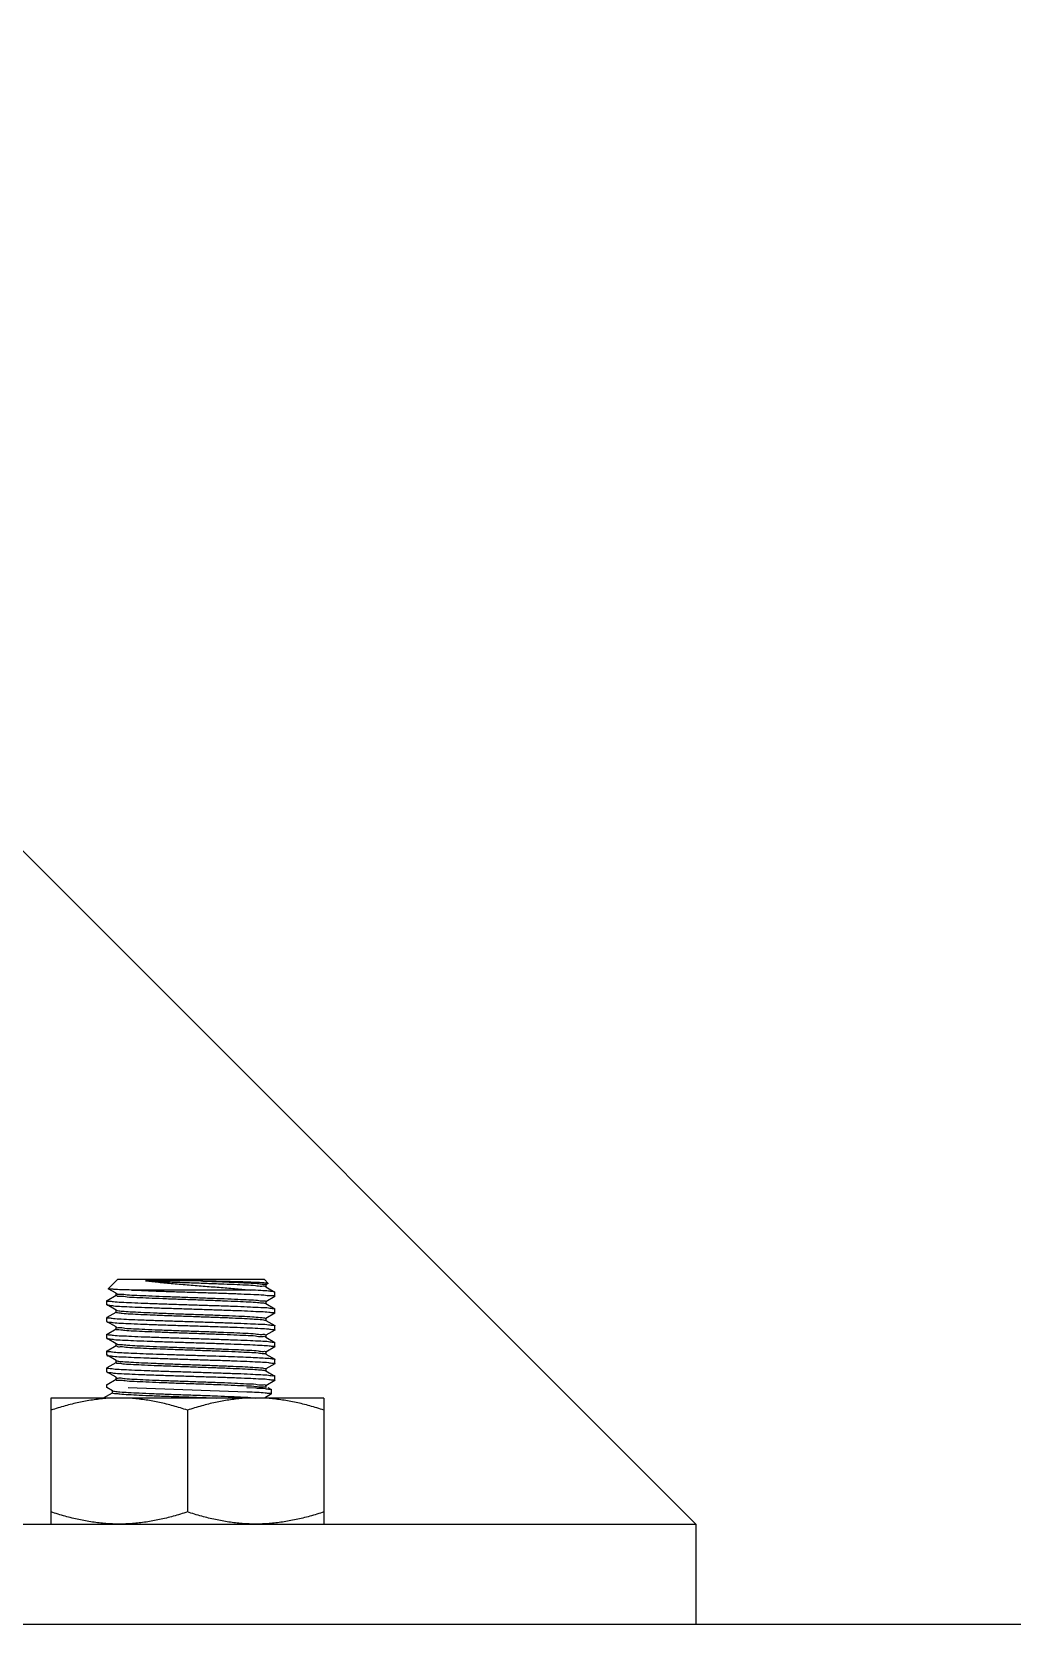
# Model space of a CAD drawing. Extents: x 815029915 to 815825525, y 579155098 to 579748855.
# Drawn here: x 815613900 to 815614258, y 579328464 to 579329044 of the extents above; entities that cross this region are included whole.
import ezdxf

# ---------------------------------------------------------------- set-up
doc = ezdxf.new("R2010")
doc.units = 0
doc.header["$LTSCALE"] = 100
doc.header["$MEASUREMENT"] = 0
doc.layers.add('02___PRT_ALL_AXES', color=7, linetype='Continuous')

msp = doc.modelspace()

# ---------------------------------------------------------------- linework, layer by layer
at = {"color": 0}
for p, q in [((815614142.29, 579328500.61), (815613598.74, 579329044.15)), ((815613598.74, 579328500.61), (815614142.29, 579328500.61)), ((815614142.29, 579328500.61), (815614142.29, 579328464.15))]:
    msp.add_line(p, q, dxfattribs=at)
at = {"color": 0, "linetype": 'Continuous'}
for p, q in [((815613931.57, 579328589.67), (815613928.22, 579328586.33)), ((815613985.13, 579328589.67), (815613931.57, 579328589.67)), ((815613961.99, 579328589.16), (815613941.8, 579328589.16)), ((815613985.13, 579328589.67), (815613986.53, 579328588.27)), ((815613986.52, 579328588.23), (815613985.66, 579328587.74)), ((815613927.79, 579328582.07), (815613931.04, 579328583.96)), ((815613928.24, 579328586.3), (815613928.22, 579328586.33)), ((815613931.05, 579328584.67), (815613928.24, 579328586.3)), ((815613931.11, 579328584.64), (815613931.05, 579328584.67)), ((815613931.05, 579328583.93), (815613931.05, 579328584.64)), ((815613931.19, 579328584.68), (815613931.26, 579328584.58)), ((815613980, 579328585.85), (815613936.71, 579328585.85)), ((815613985.59, 579328587.05), (815613985.65, 579328587.02)), ((815613985.65, 579328587.76), (815613985.65, 579328587.05)), ((815613985.65, 579328587.02), (815613988.91, 579328585.13)), ((815613988.91, 579328583.5), (815613985.66, 579328581.61)), ((815613988.96, 579328585.08), (815613988.91, 579328585.13)), ((815613988.96, 579328583.55), (815613988.91, 579328583.5)), ((815613927.74, 579328580.49), (815613927.79, 579328580.44)), ((815613931.05, 579328578.55), (815613927.79, 579328580.44)), ((815613927.79, 579328575.95), (815613931.04, 579328577.83)), ((815613931.11, 579328578.52), (815613931.05, 579328578.55)), ((815613931.05, 579328577.81), (815613931.05, 579328578.52)), ((815613931.11, 579328578.53), (815613931.24, 579328578.48)), ((815613985.52, 579328581.03), (815613985.61, 579328580.92)), ((815613985.59, 579328580.93), (815613985.65, 579328580.9)), ((815613985.65, 579328581.64), (815613985.65, 579328580.93)), ((815613985.65, 579328580.9), (815613988.91, 579328579.01)), ((815613988.91, 579328577.37), (815613985.66, 579328575.49)), ((815613988.91, 579328579.01), (815613988.96, 579328578.96)), ((815613988.96, 579328577.43), (815613988.91, 579328577.37)), ((815613927.74, 579328574.37), (815613927.79, 579328574.31)), ((815613931.05, 579328572.42), (815613927.79, 579328574.31)), ((815613927.79, 579328569.83), (815613931.04, 579328571.71)), ((815613931.11, 579328572.39), (815613931.05, 579328572.42)), ((815613931.05, 579328571.69), (815613931.05, 579328572.39)), ((815613931.11, 579328572.39), (815613931.1, 579328572.33)), ((815613985.45, 579328574.84), (815613985.58, 579328574.78)), ((815613985.59, 579328574.81), (815613985.65, 579328574.78)), ((815613985.65, 579328575.52), (815613985.65, 579328574.81)), ((815613985.65, 579328574.78), (815613988.91, 579328572.89)), ((815613988.91, 579328571.25), (815613985.66, 579328569.37)), ((815613988.91, 579328572.89), (815613988.96, 579328572.84)), ((815613988.96, 579328571.31), (815613988.91, 579328571.25)), ((815613927.74, 579328568.25), (815613927.79, 579328568.19)), ((815613931.05, 579328566.3), (815613927.79, 579328568.19)), ((815613927.79, 579328563.71), (815613931.04, 579328565.59)), ((815613931.11, 579328566.27), (815613931.05, 579328566.3)), ((815613931.05, 579328565.57), (815613931.05, 579328566.27)), ((815613985.47, 579328568.74), (815613985.5, 579328568.66)), ((815613985.59, 579328568.69), (815613985.65, 579328568.66)), ((815613985.65, 579328569.39), (815613985.65, 579328568.69)), ((815613985.65, 579328568.66), (815613988.91, 579328566.77)), ((815613988.91, 579328565.13), (815613985.66, 579328563.25)), ((815613988.91, 579328566.77), (815613988.96, 579328566.71)), ((815613988.96, 579328565.18), (815613988.91, 579328565.13)), ((815613927.74, 579328562.12), (815613927.79, 579328562.07)), ((815613931.05, 579328560.18), (815613927.79, 579328562.07)), ((815613927.79, 579328557.59), (815613931.04, 579328559.47)), ((815613931.11, 579328560.15), (815613931.05, 579328560.18)), ((815613931.05, 579328559.44), (815613931.05, 579328560.15)), ((815613931.11, 579328560.15), (815613931.23, 579328560.11)), ((815613985.59, 579328562.57), (815613985.65, 579328562.54)), ((815613985.65, 579328563.27), (815613985.65, 579328562.57)), ((815613985.65, 579328562.54), (815613988.91, 579328560.65)), ((815613988.91, 579328560.65), (815613988.96, 579328560.59)), ((815613988.96, 579328559.06), (815613988.91, 579328559.01)), ((815613927.74, 579328556), (815613927.79, 579328555.95)), ((815613931.05, 579328554.06), (815613927.79, 579328555.95)), ((815613927.79, 579328551.46), (815613931.04, 579328553.35)), ((815613931.11, 579328554.03), (815613931.05, 579328554.06)), ((815613931.05, 579328553.32), (815613931.05, 579328554.03)), ((815613985.23, 579328556.55), (815613985.57, 579328556.4)), ((815613985.59, 579328556.44), (815613985.65, 579328556.41)), ((815613985.65, 579328557.15), (815613985.65, 579328556.44)), ((815613985.65, 579328556.41), (815613988.91, 579328554.52)), ((815613988.91, 579328559.01), (815613985.66, 579328557.13)), ((815613987.77, 579328553.26), (815613987.82, 579328553.23)), ((815613988.91, 579328554.52), (815613988.96, 579328554.47)), ((815613926.51, 579328546.58), (815613929.76, 579328548.46)), ((815613926.51, 579328546.58), (815613929.76, 579328548.46)), ((815613929.78, 579328549.17), (815613927.74, 579328550.35)), ((815613929.78, 579328549.17), (815613927.74, 579328550.35)), ((815613929.83, 579328549.14), (815613929.78, 579328549.17)), ((815613929.83, 579328549.14), (815613929.78, 579328549.17)), ((815613929.78, 579328548.44), (815613929.78, 579328549.14)), ((815613929.78, 579328548.44), (815613929.78, 579328549.14)), ((815613935.44, 579328550.35), (815613978.72, 579328548.82)), ((815613935.44, 579328550.35), (815613978.72, 579328548.82)), ((815613978.72, 579328550.35), (815613981.94, 579328550.18)), ((815613978.72, 579328550.35), (815613981.94, 579328550.18)), ((815613981.94, 579328550.18), (815613982.52, 579328550.16)), ((815613981.94, 579328550.18), (815613982.52, 579328550.16)), ((815613987.64, 579328548), (815613985.08, 579328546.52)), ((815613987.64, 579328548), (815613985.08, 579328546.52)), ((815613985.65, 579328551.03), (815613985.65, 579328550.32)), ((815613988.91, 579328552.89), (815613985.66, 579328551)), ((815613986.41, 579328550.35), (815613987.64, 579328549.64)), ((815613986.41, 579328550.35), (815613987.64, 579328549.64)), ((815613987.64, 579328549.64), (815613987.68, 579328549.58)), ((815613987.64, 579328549.64), (815613987.68, 579328549.58)), ((815613987.68, 579328548.05), (815613987.64, 579328548)), ((815613987.68, 579328548.05), (815613987.64, 579328548)), ((815613988.96, 579328552.94), (815613988.91, 579328552.89)), ((815613562.28, 579328464.15), (815617569.88, 579328464.15))]:
    msp.add_line(p, q, dxfattribs=at)
for points, start_tangent, end_tangent in [([(815613941.8, 579328589.16), (815613946.47, 579328588.68), (815613951.87, 579328588.19), (815613957.64, 579328587.71), (815613963.51, 579328587.25), (815613969.36, 579328586.78), (815613974.97, 579328586.31), (815613980, 579328585.85)], (0.993618, -0.112801), (0.995127, -0.098603)), ([(815613941.8, 579328589.16), (815613946.7, 579328588.95), (815613952.12, 579328588.75), (815613957.82, 579328588.54), (815613963.54, 579328588.34), (815613969.03, 579328588.13), (815613974.05, 579328587.93), (815613978.37, 579328587.72), (815613981.81, 579328587.52), (815613984.21, 579328587.31), (815613985.47, 579328587.11), (815613985.5, 579328587.02)], (0.998994, -0.044847), (0.3027, -0.953086)), ([(815613961.99, 579328589.16), (815613967.31, 579328588.96), (815613972.26, 579328588.77), (815613976.66, 579328588.57), (815613980.33, 579328588.38), (815613983.11, 579328588.18), (815613984.9, 579328587.99), (815613985.63, 579328587.79), (815613985.62, 579328587.78)], (0.999352, -0.035994), (-0.626426, -0.779481)), ([(815613986.53, 579328588.27), (815613985.83, 579328588.4), (815613983.99, 579328588.52), (815613981.09, 579328588.65), (815613977.28, 579328588.78), (815613972.67, 579328588.9), (815613967.47, 579328589.03), (815613961.99, 579328589.16)], (-0.707102, 0.707111), (-0.999741, 0.022759)), ([(815613936.71, 579328585.85), (815613933.01, 579328585.97), (815613930.3, 579328586.09), (815613928.69, 579328586.21), (815613928.21, 579328586.32)], (-0.999576, 0.029101), (0.572034, 0.82023)), ([(815613931.17, 579328583.98), (815613931.26, 579328583.81), (815613932.58, 579328583.61), (815613935.06, 579328583.4), (815613938.57, 579328583.19), (815613942.97, 579328582.99), (815613948.06, 579328582.78), (815613953.61, 579328582.57), (815613959.37, 579328582.37), (815613965.09, 579328582.16), (815613970.5, 579328581.95), (815613975.37, 579328581.75), (815613979.48, 579328581.54), (815613982.64, 579328581.33), (815613984.72, 579328581.13), (815613985.52, 579328581.03)], (0.345177, -0.938538), (0.94902, -0.315215)), ([(815613931.26, 579328584.58), (815613932.58, 579328584.37), (815613935.06, 579328584.16), (815613938.57, 579328583.96), (815613942.97, 579328583.75), (815613948.06, 579328583.54), (815613953.61, 579328583.34), (815613959.37, 579328583.13), (815613965.09, 579328582.92), (815613970.5, 579328582.72), (815613975.37, 579328582.51), (815613979.48, 579328582.31), (815613982.64, 579328582.1), (815613984.72, 579328581.89), (815613985.61, 579328581.69), (815613985.6, 579328581.67)], (0.621634, -0.783308), (-0.628386, -0.777902)), ([(815613936.71, 579328585.85), (815613941.54, 579328585.65), (815613947.06, 579328585.45), (815613953.05, 579328585.25), (815613959.25, 579328585.05), (815613965.42, 579328584.85), (815613971.3, 579328584.66), (815613976.64, 579328584.46), (815613981.22, 579328584.26), (815613984.86, 579328584.06), (815613987.41, 579328583.86), (815613988.75, 579328583.66), (815613988.83, 579328583.51)], (0.998989, -0.04495), (0.304567, -0.952491)), ([(815613988.91, 579328585.13), (815613988.37, 579328585.27), (815613986.64, 579328585.46), (815613983.81, 579328585.65), (815613980, 579328585.85)], (-0.884368, 0.466791), (-0.998987, 0.044991)), ([(815613927.74, 579328582.02), (815613927.74, 579328582.01)], (0, -1), (0.050563, -0.998721)), ([(815613927.74, 579328582.01), (815613928.33, 579328581.83), (815613930.07, 579328581.64), (815613932.9, 579328581.45), (815613936.7, 579328581.25), (815613941.34, 579328581.06), (815613946.64, 579328580.87), (815613952.38, 579328580.68), (815613958.35, 579328580.49), (815613964.32, 579328580.3), (815613970.06, 579328580.11), (815613975.36, 579328579.92), (815613979.99, 579328579.72), (815613983.8, 579328579.53), (815613986.63, 579328579.34), (815613988.37, 579328579.15), (815613988.95, 579328579.03)], (0.050562, -0.998721), (0.439744, -0.898123)), ([(815613927.75, 579328580.42), (815613928.33, 579328580.3), (815613930.13, 579328580.1), (815613933.05, 579328579.91), (815613936.89, 579328579.72), (815613941.52, 579328579.53), (815613946.9, 579328579.33), (815613952.74, 579328579.14), (815613958.71, 579328578.95), (815613964.6, 579328578.76), (815613970.28, 579328578.57), (815613975.56, 579328578.38), (815613980.14, 579328578.19), (815613983.89, 579328578), (815613986.68, 579328577.81), (815613988.38, 579328577.62), (815613988.96, 579328577.44)], (0.43573, -0.900078), (0.051676, -0.998664)), ([(815613931.06, 579328577.81), (815613931.59, 579328577.62), (815613933.33, 579328577.41), (815613936.19, 579328577.2), (815613940.03, 579328577), (815613944.7, 579328576.79), (815613949.98, 579328576.58), (815613955.63, 579328576.38), (815613961.41, 579328576.17), (815613967.04, 579328575.96), (815613972.29, 579328575.76), (815613976.92, 579328575.55), (815613980.71, 579328575.35), (815613983.5, 579328575.14), (815613985.17, 579328574.93), (815613985.45, 579328574.84)], (0.481675, -0.87635), (0.930204, -0.367043)), ([(815613931.24, 579328578.48), (815613931.59, 579328578.38), (815613933.33, 579328578.18), (815613936.19, 579328577.97), (815613940.03, 579328577.76), (815613944.7, 579328577.56), (815613949.98, 579328577.35), (815613955.63, 579328577.14), (815613961.41, 579328576.94), (815613967.04, 579328576.73), (815613972.29, 579328576.52), (815613976.92, 579328576.32), (815613980.71, 579328576.11), (815613983.5, 579328575.9), (815613985.17, 579328575.7), (815613985.63, 579328575.5)], (0.94381, -0.330487), (0.61327, -0.789874)), ([(815613988.96, 579328577.44), (815613988.96, 579328577.43)], (0.051676, -0.998664), (0, -1)), ([(815613927.74, 579328575.9), (815613927.74, 579328575.89)], (0, -1), (0.050563, -0.998721)), ([(815613927.74, 579328575.89), (815613928.33, 579328575.71), (815613930.07, 579328575.52), (815613932.9, 579328575.32), (815613936.7, 579328575.13), (815613941.34, 579328574.94), (815613946.64, 579328574.75), (815613952.38, 579328574.56), (815613958.35, 579328574.37), (815613964.32, 579328574.18), (815613970.06, 579328573.98), (815613975.36, 579328573.79), (815613979.99, 579328573.6), (815613983.8, 579328573.41), (815613986.63, 579328573.22), (815613988.37, 579328573.03), (815613988.95, 579328572.91)], (0.050562, -0.998721), (0.439744, -0.898123)), ([(815613927.75, 579328574.3), (815613928.32, 579328574.18), (815613930.03, 579328573.99), (815613932.8, 579328573.8), (815613936.53, 579328573.61), (815613941.11, 579328573.42), (815613946.4, 579328573.23), (815613952.09, 579328573.04), (815613957.97, 579328572.85), (815613963.93, 579328572.66), (815613969.78, 579328572.46), (815613975.18, 579328572.27), (815613979.83, 579328572.08), (815613983.66, 579328571.89), (815613986.58, 579328571.69), (815613988.37, 579328571.5), (815613988.96, 579328571.32)], (0.449883, -0.893087), (0.050246, -0.998737)), ([(815613931.12, 579328571.64), (815613931.11, 579328571.63), (815613932.07, 579328571.42), (815613934.22, 579328571.22), (815613937.44, 579328571.01), (815613941.6, 579328570.8), (815613946.51, 579328570.6), (815613951.94, 579328570.39), (815613957.67, 579328570.18), (815613963.42, 579328569.98), (815613968.95, 579328569.77), (815613974.01, 579328569.56), (815613978.36, 579328569.36), (815613981.82, 579328569.15), (815613984.23, 579328568.94), (815613985.47, 579328568.74)], (-0.580286, -0.814412), (0.375024, -0.927015)), ([(815613931.1, 579328572.33), (815613932.07, 579328572.19), (815613934.22, 579328571.98), (815613937.44, 579328571.77), (815613941.6, 579328571.57), (815613946.51, 579328571.36), (815613951.94, 579328571.15), (815613957.67, 579328570.95), (815613963.42, 579328570.74), (815613968.95, 579328570.53), (815613974.01, 579328570.33), (815613978.36, 579328570.12), (815613981.82, 579328569.92), (815613984.23, 579328569.71), (815613985.47, 579328569.5), (815613985.51, 579328569.38)], (0.394986, -0.918687), (0.127461, -0.991844)), ([(815613988.96, 579328571.32), (815613988.96, 579328571.31)], (0.050245, -0.998737), (0, -1)), ([(815613927.74, 579328569.78), (815613927.74, 579328569.77)], (0, -1), (0.050563, -0.998721)), ([(815613927.74, 579328569.77), (815613928.33, 579328569.58), (815613930.07, 579328569.39), (815613932.9, 579328569.2), (815613936.7, 579328569.01), (815613941.34, 579328568.82), (815613946.64, 579328568.63), (815613952.38, 579328568.44), (815613958.35, 579328568.25), (815613964.32, 579328568.05), (815613970.06, 579328567.86), (815613975.36, 579328567.67), (815613979.99, 579328567.48), (815613983.8, 579328567.29), (815613986.63, 579328567.1), (815613988.37, 579328566.91), (815613988.95, 579328566.78)], (0.050562, -0.998721), (0.439744, -0.898123)), ([(815613927.75, 579328568.18), (815613928.37, 579328568.05), (815613930.29, 579328567.84), (815613933.4, 579328567.64), (815613937.46, 579328567.45), (815613942.35, 579328567.25), (815613947.99, 579328567.05), (815613954.07, 579328566.85), (815613960.22, 579328566.66), (815613966.27, 579328566.46)], (0.402552, -0.915397), (0.999457, -0.032936)), ([(815613931.14, 579328565.62), (815613931.31, 579328565.43), (815613932.7, 579328565.23), (815613935.24, 579328565.02), (815613938.81, 579328564.81), (815613943.26, 579328564.61), (815613948.38, 579328564.4), (815613953.95, 579328564.19), (815613959.71, 579328563.99), (815613965.41, 579328563.78)], (0.491794, -0.870711), (0.999318, -0.036929)), ([(815613931.18, 579328566.33), (815613931.31, 579328566.2), (815613932.7, 579328565.99), (815613935.24, 579328565.79), (815613938.81, 579328565.58), (815613943.26, 579328565.37), (815613948.38, 579328565.17), (815613953.95, 579328564.96), (815613959.71, 579328564.75), (815613965.41, 579328564.55)], (0.623148, -0.782104), (0.999318, -0.036929)), ([(815613966.27, 579328566.46), (815613971.64, 579328566.28), (815613976.58, 579328566.09), (815613980.83, 579328565.91), (815613984.29, 579328565.73), (815613986.86, 579328565.55), (815613988.43, 579328565.37), (815613988.96, 579328565.19)], (0.999457, -0.032936), (0.056644, -0.998394)), ([(815613988.96, 579328565.19), (815613988.96, 579328565.18)], (0.056644, -0.998394), (0, -1)), ([(815613927.74, 579328563.65), (815613927.74, 579328563.64)], (0, -1), (0.05872, -0.998275)), ([(815613927.74, 579328563.64), (815613928.25, 579328563.48), (815613929.77, 579328563.3), (815613932.25, 579328563.12), (815613935.6, 579328562.94), (815613939.72, 579328562.76), (815613944.45, 579328562.58), (815613949.66, 579328562.4), (815613955.15, 579328562.23), (815613960.75, 579328562.05), (815613966.27, 579328561.87)], (0.05872, -0.998275), (0.999457, -0.032936)), ([(815613927.75, 579328562.05), (815613928.32, 579328561.93), (815613930.03, 579328561.74), (815613932.8, 579328561.55), (815613936.54, 579328561.37), (815613941.12, 579328561.18), (815613946.41, 579328560.98), (815613952.09, 579328560.79), (815613957.97, 579328560.6), (815613963.94, 579328560.41), (815613969.79, 579328560.22), (815613975.18, 579328560.03), (815613979.82, 579328559.84), (815613983.66, 579328559.64), (815613986.58, 579328559.45), (815613988.37, 579328559.25), (815613988.96, 579328559.07)], (0.44984, -0.893109), (0.050197, -0.998739)), ([(815613931.05, 579328559.44), (815613931.66, 579328559.24), (815613933.47, 579328559.03), (815613936.39, 579328558.83), (815613940.29, 579328558.62), (815613945, 579328558.41), (815613950.3, 579328558.21), (815613955.97, 579328558), (815613961.74, 579328557.79), (815613967.37, 579328557.59), (815613972.58, 579328557.38), (815613977.16, 579328557.17), (815613980.9, 579328556.97), (815613983.63, 579328556.76), (815613985.23, 579328556.55)], (-0.000602, -1), (0.941401, -0.337289)), ([(815613931.23, 579328560.11), (815613931.66, 579328560), (815613933.47, 579328559.8), (815613936.39, 579328559.59), (815613940.29, 579328559.38), (815613945, 579328559.18), (815613950.3, 579328558.97), (815613955.97, 579328558.76), (815613961.74, 579328558.56), (815613967.37, 579328558.35), (815613972.58, 579328558.14), (815613977.16, 579328557.94), (815613980.9, 579328557.73), (815613983.63, 579328557.53), (815613985.23, 579328557.32), (815613985.62, 579328557.13)], (0.952949, -0.303131), (0.642644, -0.766165)), ([(815613965.41, 579328564.55), (815613970.8, 579328564.34), (815613975.63, 579328564.13), (815613979.69, 579328563.93), (815613982.79, 579328563.72), (815613984.8, 579328563.51), (815613985.63, 579328563.31), (815613985.62, 579328563.29)], (0.999318, -0.036929), (-0.642637, -0.766171)), ([(815613965.41, 579328563.78), (815613970.8, 579328563.57), (815613975.63, 579328563.37), (815613979.69, 579328563.16), (815613982.79, 579328562.96), (815613984.8, 579328562.75), (815613985.62, 579328562.59)], (0.999318, -0.036929), (0.631336, -0.77551)), ([(815613966.27, 579328561.87), (815613970.98, 579328561.71), (815613975.36, 579328561.55), (815613979.27, 579328561.39), (815613982.63, 579328561.23), (815613985.35, 579328561.07), (815613987.34, 579328560.91), (815613988.55, 579328560.75), (815613988.94, 579328560.66)], (0.999457, -0.032936), (0.630908, -0.775858)), ([(815613988.96, 579328559.07), (815613988.96, 579328559.06)], (0.050198, -0.998739), (0, -1)), ([(815613927.74, 579328557.53), (815613927.74, 579328557.52)], (0, -1), (0.050563, -0.998721)), ([(815613927.74, 579328557.52), (815613928.33, 579328557.34), (815613930.07, 579328557.15), (815613932.9, 579328556.96), (815613936.7, 579328556.77), (815613941.34, 579328556.58), (815613946.64, 579328556.38), (815613952.38, 579328556.19), (815613958.35, 579328556), (815613964.32, 579328555.81), (815613970.06, 579328555.62), (815613975.36, 579328555.43), (815613979.99, 579328555.24), (815613983.8, 579328555.04), (815613986.63, 579328554.85), (815613988.37, 579328554.66), (815613988.95, 579328554.54)], (0.050562, -0.998721), (0.439744, -0.898123)), ([(815613927.75, 579328555.93), (815613928.33, 579328555.81), (815613930.13, 579328555.61), (815613933.06, 579328555.42), (815613936.91, 579328555.23), (815613941.53, 579328555.04), (815613946.89, 579328554.84), (815613952.72, 579328554.65), (815613958.69, 579328554.46), (815613964.59, 579328554.27), (815613970.26, 579328554.08), (815613975.54, 579328553.89), (815613980.12, 579328553.7), (815613983.88, 579328553.51), (815613986.68, 579328553.32), (815613988.38, 579328553.13), (815613988.96, 579328552.95)], (0.434968, -0.900446), (0.051681, -0.998664)), ([(815613931.14, 579328554.04), (815613931.13, 579328554.02), (815613932.17, 579328553.81), (815613934.38, 579328553.6), (815613937.66, 579328553.4), (815613941.87, 579328553.19), (815613946.81, 579328552.98), (815613952.28, 579328552.78), (815613958.01, 579328552.57), (815613963.76, 579328552.36), (815613969.27, 579328552.16), (815613974.28, 579328551.95), (815613978.59, 579328551.74), (815613981.99, 579328551.54), (815613984.33, 579328551.33), (815613985.51, 579328551.12), (815613985.51, 579328551.04)], (-0.496134, -0.868246), (-0.127882, -0.991789)), ([(815613931.14, 579328553.27), (815613931.13, 579328553.25), (815613932.17, 579328553.04), (815613934.38, 579328552.84), (815613937.66, 579328552.63), (815613941.87, 579328552.42), (815613946.81, 579328552.22), (815613952.28, 579328552.01), (815613958.01, 579328551.8), (815613963.76, 579328551.6), (815613969.27, 579328551.39), (815613974.28, 579328551.18), (815613978.59, 579328550.98), (815613981.99, 579328550.77), (815613984.33, 579328550.57), (815613985.51, 579328550.36)], (-0.491601, -0.870821), (0.066981, -0.997754)), ([(815613931.14, 579328554.04), (815613931.13, 579328554.02)], (-0.496134, -0.868246), (-0.397054, -0.917795)), ([(815613987.68, 579328553.29), (815613987.68, 579328553.26)], (0.066981, -0.997754), (-0.029353, -0.999569)), ([(815613927.74, 579328551.41), (815613927.74, 579328551.4)], (0, -1), (0.050563, -0.998721)), ([(815613929.79, 579328548.42), (815613929.78, 579328548.41), (815613930.54, 579328548.21), (815613932.48, 579328548), (815613935.52, 579328547.79), (815613939.53, 579328547.59), (815613944.32, 579328547.38), (815613949.68, 579328547.17), (815613955.37, 579328546.97), (815613961.14, 579328546.76), (815613966.73, 579328546.55), (815613967.49, 579328546.52)], (-0.613375, -0.789791), (0.999256, -0.038578)), ([(815613929.79, 579328548.42), (815613929.78, 579328548.41), (815613930.54, 579328548.21), (815613932.48, 579328548), (815613935.52, 579328547.79), (815613939.53, 579328547.59), (815613944.32, 579328547.38), (815613949.68, 579328547.17), (815613955.37, 579328546.97), (815613961.14, 579328546.76), (815613966.73, 579328546.55), (815613967.49, 579328546.52)], (-0.613375, -0.789791), (0.999256, -0.038578)), ([(815613929.81, 579328549.12), (815613930.54, 579328548.97), (815613932.48, 579328548.76), (815613935.52, 579328548.56), (815613939.53, 579328548.35), (815613944.32, 579328548.15), (815613949.68, 579328547.94), (815613955.37, 579328547.73), (815613961.14, 579328547.53), (815613966.73, 579328547.32), (815613971.88, 579328547.11), (815613976.37, 579328546.91)], (0.843569, -0.537021), (0.998728, -0.050418)), ([(815613929.81, 579328549.12), (815613930.54, 579328548.97), (815613932.48, 579328548.76), (815613935.52, 579328548.56), (815613939.53, 579328548.35), (815613944.32, 579328548.15), (815613949.68, 579328547.94), (815613955.37, 579328547.73), (815613961.14, 579328547.53), (815613966.73, 579328547.32), (815613971.88, 579328547.11), (815613976.37, 579328546.91)], (0.843569, -0.537021), (0.998728, -0.050418)), ([(815613978.72, 579328548.82), (815613982.48, 579328548.63), (815613985.35, 579328548.44), (815613987.1, 579328548.24), (815613987.68, 579328548.06)], (0.998988, -0.044971), (0.051362, -0.99868)), ([(815613978.72, 579328548.82), (815613982.48, 579328548.63), (815613985.35, 579328548.44), (815613987.1, 579328548.24), (815613987.68, 579328548.06)], (0.998988, -0.044971), (0.051362, -0.99868)), ([(815613982.52, 579328550.16), (815613985.35, 579328549.97), (815613987.09, 579328549.78), (815613987.67, 579328549.65)], (0.999186, -0.040352), (0.439744, -0.898123)), ([(815613982.52, 579328550.16), (815613985.35, 579328549.97), (815613987.09, 579328549.78), (815613987.67, 579328549.65)], (0.999186, -0.040352), (0.439744, -0.898123)), ([(815613987.68, 579328548.06), (815613987.68, 579328548.05)], (0.051362, -0.99868), (0, -1)), ([(815613987.68, 579328548.06), (815613987.68, 579328548.05)], (0.051362, -0.99868), (0, -1)), ([(815613988.96, 579328552.95), (815613988.96, 579328552.94)], (0.05168, -0.998664), (0, -1)), ([(815613976.37, 579328546.91), (815613980, 579328546.7), (815613981.94, 579328546.5)], (0.998728, -0.050418), (0.998589, -0.053106)), ([(815613976.37, 579328546.91), (815613980, 579328546.7), (815613981.94, 579328546.5)], (0.998728, -0.050418), (0.998589, -0.053106))]:
    msp.add_spline(points, degree=3, dxfattribs=dict(at, start_tangent=start_tangent, end_tangent=end_tangent))
at = {"layer": '02___PRT_ALL_AXES', "color": 0, "linetype": 'Continuous'}
for p, q in [((815613988.96, 579328583.55), (815613988.96, 579328585.08)), ((815613927.74, 579328580.49), (815613927.74, 579328582.02)), ((815613988.96, 579328577.43), (815613988.96, 579328578.96)), ((815613927.74, 579328574.37), (815613927.74, 579328575.9)), ((815613988.96, 579328571.31), (815613988.96, 579328572.84)), ((815613927.74, 579328568.25), (815613927.74, 579328569.78)), ((815613988.96, 579328565.18), (815613988.96, 579328566.71)), ((815613927.74, 579328562.12), (815613927.74, 579328563.65)), ((815613988.96, 579328559.06), (815613988.96, 579328560.59)), ((815613927.74, 579328556), (815613927.74, 579328557.53)), ((815613988.96, 579328552.94), (815613988.96, 579328554.47)), ((815613927.74, 579328550.35), (815613927.74, 579328551.41)), ((815613987.68, 579328548.05), (815613987.68, 579328549.58)), ((815613987.68, 579328548.05), (815613987.68, 579328549.58)), ((815613907.33, 579328546.52), (815613907.33, 579328500.61)), ((815614006.81, 579328546.52), (815613907.33, 579328546.52)), ((815614006.81, 579328546.52), (815613907.33, 579328546.52)), ((815613957.07, 579328542.08), (815613957.07, 579328505.05)), ((815614006.81, 579328546.52), (815614006.81, 579328500.61)), ((815613907.33, 579328500.61), (815614006.81, 579328500.61))]:
    msp.add_line(p, q, dxfattribs=at)
for points, start_tangent, end_tangent in [([(815613932.2, 579328546.52), (815613927.32, 579328546.34), (815613922.43, 579328545.79), (815613917.52, 579328544.9), (815613912.52, 579328543.67), (815613907.33, 579328542.08)], (-1, 0), (-0.948683, -0.316228)), ([(815613932.2, 579328546.52), (815613927.32, 579328546.34), (815613922.43, 579328545.79), (815613917.52, 579328544.9), (815613912.52, 579328543.67), (815613907.33, 579328542.08)], (-1, 0), (-0.948683, -0.316228)), ([(815613957.07, 579328542.08), (815613951.89, 579328543.67), (815613946.88, 579328544.9), (815613941.97, 579328545.79), (815613937.08, 579328546.34), (815613932.2, 579328546.52)], (-0.948683, 0.316228), (-1, 0.000001)), ([(815613957.07, 579328542.08), (815613951.89, 579328543.67), (815613946.88, 579328544.9), (815613941.97, 579328545.79), (815613937.08, 579328546.34), (815613932.2, 579328546.52)], (-0.948683, 0.316228), (-1, 0.000001)), ([(815613981.94, 579328546.52), (815613977.06, 579328546.34), (815613972.18, 579328545.79), (815613967.26, 579328544.9), (815613962.26, 579328543.67), (815613957.07, 579328542.08)], (-1, 0), (-0.948683, -0.316228)), ([(815613981.94, 579328546.52), (815613977.06, 579328546.34), (815613972.18, 579328545.79), (815613967.26, 579328544.9), (815613962.26, 579328543.67), (815613957.07, 579328542.08)], (-1, 0), (-0.948683, -0.316228)), ([(815614006.81, 579328542.08), (815614001.63, 579328543.67), (815613996.62, 579328544.9), (815613991.71, 579328545.79), (815613986.82, 579328546.34), (815613981.94, 579328546.52)], (-0.948683, 0.316228), (-1, 0.000001)), ([(815614006.81, 579328542.08), (815614001.63, 579328543.67), (815613996.62, 579328544.9), (815613991.71, 579328545.79), (815613986.82, 579328546.34), (815613981.94, 579328546.52)], (-0.948683, 0.316228), (-1, 0.000001)), ([(815613932.2, 579328500.61), (815613927.32, 579328500.79), (815613922.43, 579328501.34), (815613917.52, 579328502.23), (815613912.52, 579328503.46), (815613907.33, 579328505.05)], (-1, 0), (-0.948683, 0.316228)), ([(815613957.07, 579328505.05), (815613951.89, 579328503.46), (815613946.88, 579328502.23), (815613941.97, 579328501.34), (815613937.08, 579328500.79), (815613932.2, 579328500.61)], (-0.948683, -0.316228), (-1, -0.000001)), ([(815613981.94, 579328500.61), (815613977.06, 579328500.79), (815613972.18, 579328501.34), (815613967.26, 579328502.23), (815613962.26, 579328503.46), (815613957.07, 579328505.05)], (-1, 0), (-0.948683, 0.316228)), ([(815614006.81, 579328505.05), (815614001.63, 579328503.46), (815613996.62, 579328502.23), (815613991.71, 579328501.34), (815613986.82, 579328500.79), (815613981.94, 579328500.61)], (-0.948683, -0.316228), (-1, -0.000001))]:
    msp.add_spline(points, degree=3, dxfattribs=dict(at, start_tangent=start_tangent, end_tangent=end_tangent))

doc.saveas('drawing.dxf')
